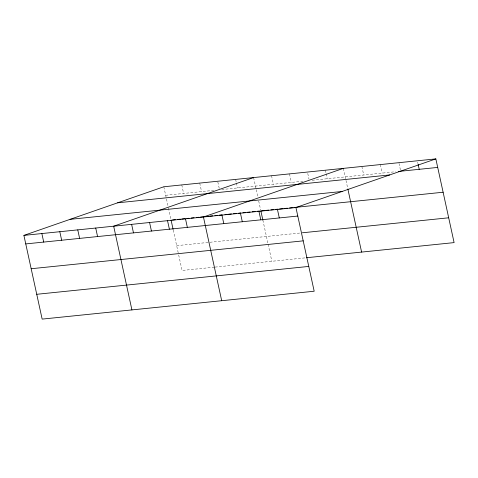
<?xml version="1.0" encoding="UTF-8"?>
<svg xmlns="http://www.w3.org/2000/svg" width="478" height="478" viewBox="0 0 478 478"><rect width="100%" height="100%" fill="white"/><g stroke="black" fill="none" stroke-linecap="round" stroke-linejoin="round"><path stroke-width="0.36" stroke-dasharray="2.39 1.79" d="M165.675 195.293L213.791 190.364M221.69 189.551L302.843 181.24M312.182 180.284L395.533 171.739M176.657 245.668L300.901 232.935M214.383 267.166L182.07 270.476L178.36 253.465M215.106 267.094L305.591 257.821M417.658 162.209L417.969 163.631M399.005 163.398L400.558 170.503M380.351 164.581L382.215 173.108M361.852 166.475L363.716 175.002M343.359 168.37L345.833 179.734M345.988 180.439L347.691 188.236M325.404 170.21L326.02 173.054M326.175 173.765L327.263 178.736M307.76 173.472L308.997 179.154M289.495 173.89L291.353 182.417M271.54 175.725L273.398 184.257M253.585 177.565L256.065 188.929M256.22 189.641L257.917 197.438M258.694 200.981L260.701 210.195M262.87 220.137L267.973 243.559M268.128 244.264L271.839 261.281M235.63 179.405L236.251 182.249M236.407 182.96L237.488 187.932M217.831 181.957L219.229 188.35M199.72 183.086L201.585 191.612M181.771 184.926L183.63 193.453M163.817 186.767L168.304 207.344M168.459 208.049L170.927 219.396M173.251 230.043L178.204 252.754"/><path stroke-width="0.72" d="M435.846 158.893L295.93 207.524L314.183 291.233L42.154 319.107L23.9 235.391L163.817 186.767L435.846 158.893L454.1 242.609L306.308 257.75M253.585 177.565L113.668 226.196L131.922 309.911M343.359 168.37L203.443 217L221.696 300.71M398.491 171.441L437.705 167.419M117.642 202.809L389.678 174.942M70.075 219.342L342.105 191.475M172.522 219.958L175.39 219.659M177.547 219.438L180.421 219.145M181.855 218.996L184.729 218.703M186.886 218.482L189.037 218.261M191.194 218.04L194.068 217.747M196.219 217.526L199.093 217.233M200.527 217.084L203.401 216.791M205.558 216.57L208.426 216.277M209.866 216.128L212.74 215.835M214.891 215.614L217.765 215.321M219.199 215.172L222.073 214.879M224.947 214.586L227.104 214.365M228.538 214.216L231.412 213.923M233.563 213.702L236.437 213.409M238.594 213.188L240.745 212.967M242.902 212.746L245.776 212.453M247.21 212.304L250.084 212.011M252.235 211.79L255.109 211.491M257.266 211.276L259.417 211.055M261.574 210.834L264.448 210.535M265.882 210.392L268.756 210.093M270.906 209.878L273.78 209.579M275.22 209.436L278.088 209.137M279.528 208.994L283.119 208.623M284.553 208.48L287.427 208.181M289.578 207.96L292.452 207.667M293.892 207.524L443.118 192.234M23.9 235.391L295.93 207.524M25.758 243.917L297.794 216.05M302.335 232.792L448.693 217.795M31.172 268.732L303.201 240.858M36.74 294.293L308.776 266.425M418.125 164.342L419.206 169.314M347.841 188.947L361.607 252.085M277.437 209.418L279.295 217.944M260.857 210.906L262.87 220.137M258.939 211.312L260.797 219.838M240.44 213.206L242.298 221.732M221.941 215.106L223.8 223.632M185.488 218.84L187.346 227.367M171.082 220.101L173.096 229.332M167.533 220.675L169.391 229.201M149.578 222.515L151.436 231.041M131.623 224.355L133.482 232.882M95.719 228.036L97.578 236.562M77.765 229.876L79.623 238.403M59.81 231.711L61.668 240.237M41.855 233.551L43.713 242.077"/></g></svg>
